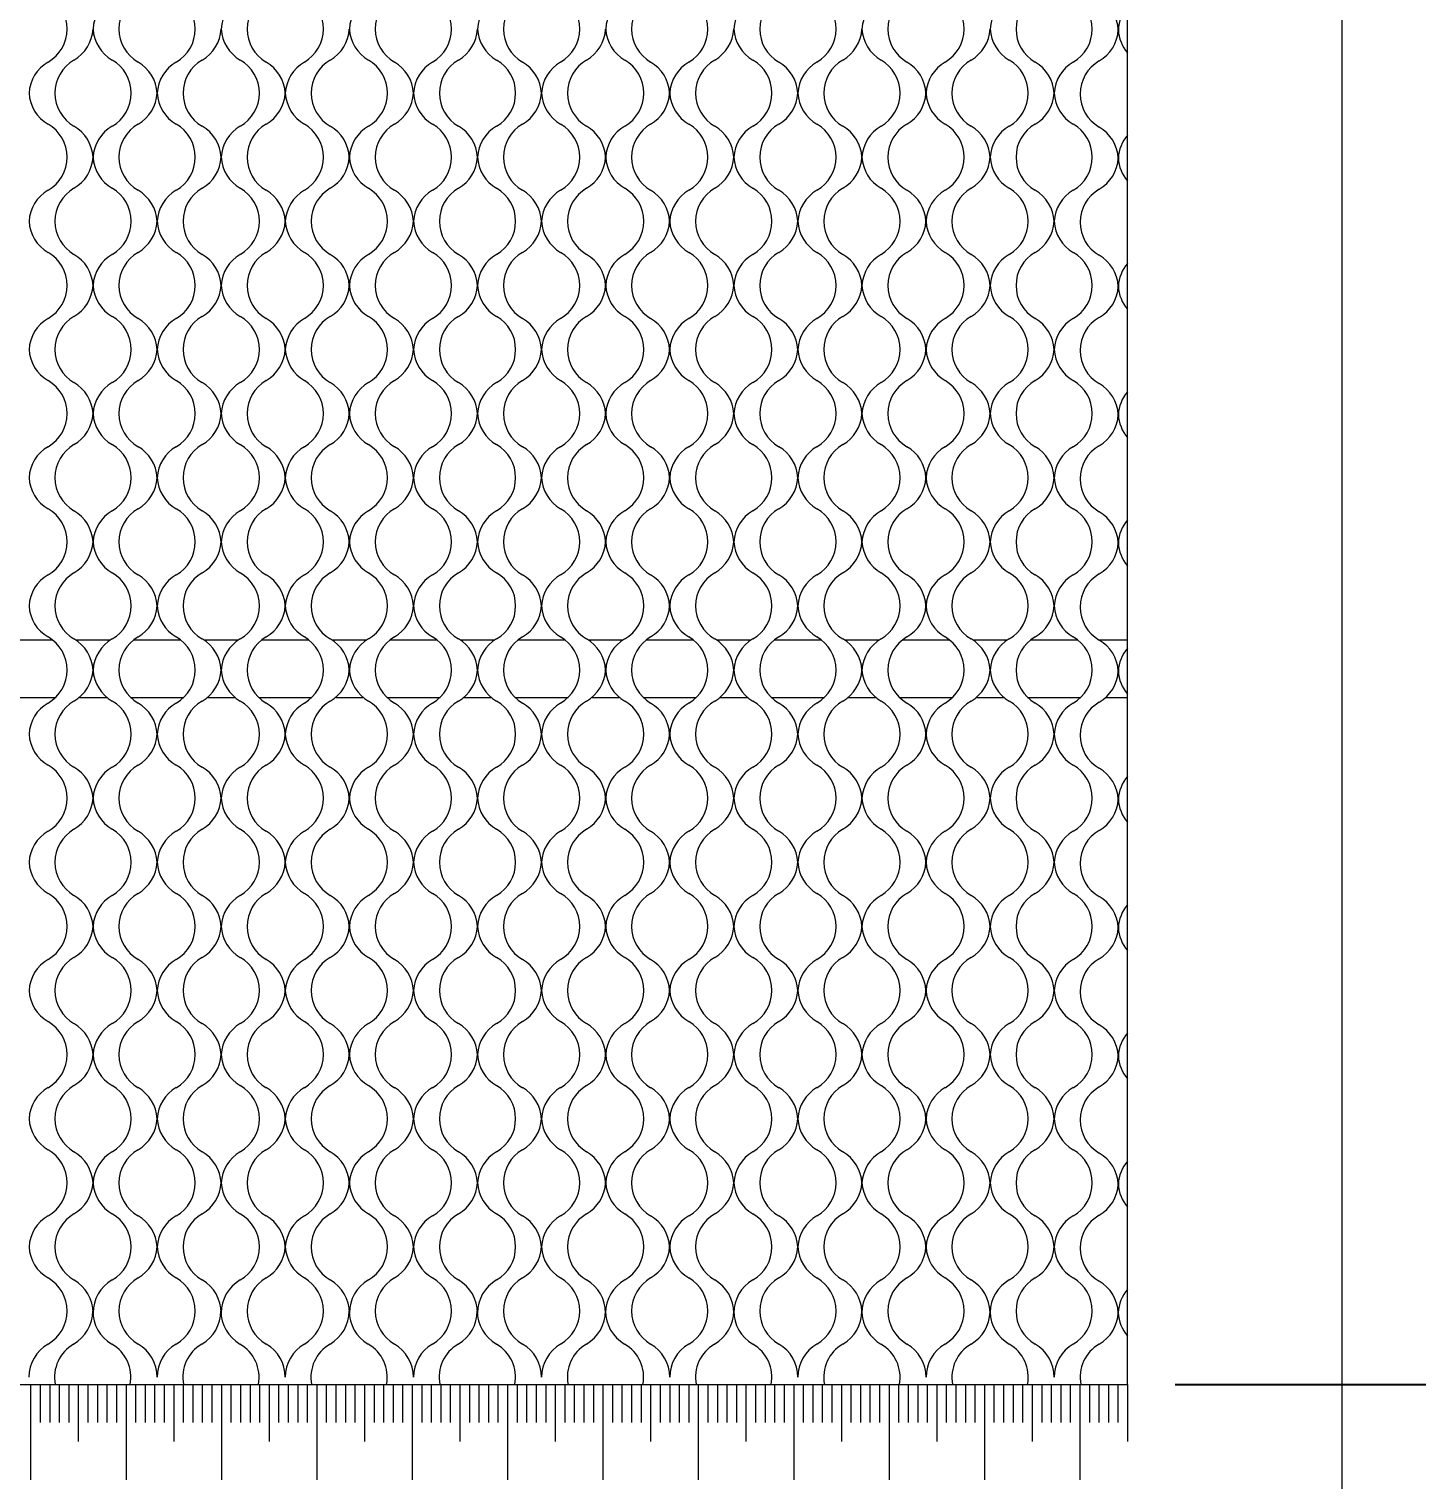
# Model space of a CAD drawing. Header units: millimetres. Extents: x 8 to 1476, y 6 to 1043.
# Drawn here: x 623.3 to 768.8, y 358.8 to 510.8 of the extents above; entities that cross this region are included whole.
import ezdxf

# ---------------------------------------------------------------- set-up
doc = ezdxf.new("R2010")
doc.units = ezdxf.units.MM
doc.header["$LTSCALE"] = 5
doc.layers.add('SLD-0', color=179, linetype='Continuous')
doc.styles.add('SLDTEXTSTYLE0', font='', dxfattribs={"width": 0.67})
doc.styles.add('SLDTEXTSTYLE15', font='')
doc.styles.get('SLDTEXTSTYLE0').set_extended_font_data('宋体')
doc.styles.get('SLDTEXTSTYLE15').set_extended_font_data('宋体')
doc.dimstyles.new('SLDDIMSTYLE0', dxfattribs={"dimtxt": 17.5, "dimasz": 17.5, "dimexe": 0, "dimexo": 0.0625, "dimgap": 4.375, "dimtad": 2, "dimrnd": 1e-09, "dimzin": 12, "dimdsep": 46, "dimtxsty": 'SLDTEXTSTYLE0', "dimsah": 1, "dimcen": 0.09, "dimadec": 0, "dimazin": 3, "dimtfac": 1, "dimtofl": 0, "dimtmove": 0, "dimatfit": 3, "dimfxl": 1, "dimfrac": 2, "dimtolj": 1, "dimtzin": 12, "dimarcsym": 0})

# ---------------------------------------------------------------- blocks, each defined once
blk = doc.blocks.new('_D_1')
at = {"layer": 'SLD-0', "color": 5}
for p, q in [((765.96, 796.27), (845.96, 796.27)), ((840.96, 796.27), (840.96, 346.27)), ((765.96, 346.27), (845.96, 346.27))]:
    blk.add_line(p, q, dxfattribs=at)
for points in [[(840.96, 796.27), (838.26, 778.77), (843.65, 778.77)], [(840.96, 346.27), (843.65, 363.77), (838.26, 363.77)]]:
    blk.add_solid(points, dxfattribs=at)
at = {"layer": 'SLD-0', "color": 5, "insert": (820.59, 557.91), "char_height": 17.5, "attachment_point": 1, "rotation": 90, "style": 'SLDTEXTSTYLE15'}
blk.add_mtext('450', dxfattribs=at)
blk = doc.blocks.new('_D_2')
at = {"layer": 'SLD-0', "color": 5}
for p, q in [((743.46, 773.77), (815.96, 773.77)), ((810.96, 368.77), (810.96, 773.77)), ((743.46, 368.77), (815.96, 368.77))]:
    blk.add_line(p, q, dxfattribs=at)
for points in [[(810.96, 773.77), (808.26, 756.27), (813.65, 756.27)], [(810.96, 368.77), (813.65, 386.27), (808.26, 386.27)]]:
    blk.add_solid(points, dxfattribs=at)
at = {"layer": 'SLD-0', "color": 5, "insert": (790.59, 557.91), "char_height": 17.5, "attachment_point": 1, "rotation": 90, "style": 'SLDTEXTSTYLE15'}
blk.add_mtext('405', dxfattribs=at)

msp = doc.modelspace()

# ---------------------------------------------------------------- linework, layer by layer
at = {"color": 7, "linetype": 'Continuous', "lineweight": 15}
for p, q in [((760.956, 346.269), (760.956, 796.269)), ((738.456, 368.769), (738.456, 773.769)), ((625.771, 446.769), (620.797, 446.769)), ((631.78, 446.769), (628.224, 446.769)), ((639.206, 446.769), (634.232, 446.769)), ((645.215, 446.769), (641.659, 446.769)), ((652.641, 446.769), (647.667, 446.769)), ((658.65, 446.769), (655.094, 446.769)), ((666.076, 446.769), (661.102, 446.769)), ((672.085, 446.769), (668.529, 446.769)), ((679.511, 446.769), (674.537, 446.769)), ((685.52, 446.769), (681.964, 446.769)), ((692.946, 446.769), (687.972, 446.769)), ((698.955, 446.769), (695.399, 446.769)), ((706.381, 446.769), (701.407, 446.769)), ((712.39, 446.769), (708.834, 446.769)), ((719.816, 446.769), (714.842, 446.769)), ((725.825, 446.769), (722.269, 446.769)), ((733.252, 446.769), (728.277, 446.769)), ((738.456, 446.769), (735.501, 446.769)), ((620.495, 440.769), (626.073, 440.769)), ((628.571, 440.769), (631.432, 440.769)), ((633.93, 440.769), (639.508, 440.769)), ((642.006, 440.769), (644.867, 440.769)), ((647.365, 440.769), (652.943, 440.769)), ((655.441, 440.769), (658.302, 440.769)), ((660.8, 440.769), (666.378, 440.769)), ((668.876, 440.769), (671.737, 440.769)), ((674.235, 440.769), (679.813, 440.769)), ((682.311, 440.769), (685.172, 440.769)), ((687.67, 440.769), (693.248, 440.769)), ((695.746, 440.769), (698.607, 440.769)), ((701.105, 440.769), (706.683, 440.769)), ((709.181, 440.769), (712.043, 440.769)), ((714.54, 440.769), (720.118, 440.769)), ((722.616, 440.769), (725.478, 440.769)), ((727.975, 440.769), (733.553, 440.769)), ((736.192, 440.769), (738.456, 440.769)), ((333.456, 368.769), (738.456, 368.769))]:
    msp.add_line(p, q, dxfattribs=at)
for centre, start, end in [((623.284, 510.811), 300, 60), ((634.002, 510.6), 120, 176.98071), ((636.719, 510.811), 120, 240), ((636.719, 510.811), 300, 60), ((647.437, 510.6), 120, 176.98071), ((650.154, 510.811), 120, 240), ((650.154, 510.811), 300, 60), ((660.872, 510.6), 120, 176.98071), ((663.589, 510.811), 120, 240), ((663.589, 510.811), 300, 60), ((674.307, 510.6), 120, 176.98071), ((677.024, 510.811), 120, 240), ((677.024, 510.811), 300, 60), ((687.742, 510.6), 120, 176.98071), ((690.459, 510.811), 120, 240), ((690.459, 510.811), 300, 60), ((701.177, 510.6), 120, 176.98071), ((703.894, 510.811), 120, 240), ((703.894, 510.811), 300, 60), ((714.612, 510.6), 120, 176.98071), ((717.329, 510.811), 120, 240), ((717.329, 510.811), 300, 60), ((728.047, 510.6), 120, 176.98071), ((730.764, 510.811), 120, 240), ((730.764, 510.811), 300, 60), ((733.487, 510.511), 2.98364, 60), ((741.487, 510.511), 139.25316, 177.01636), ((626.002, 511.022), 300, 356.98071), ((634.002, 511.022), 183.01929, 240), ((639.437, 511.022), 300, 356.98071), ((647.437, 511.022), 183.01929, 240), ((652.872, 511.022), 300, 356.98071), ((660.872, 511.022), 183.01929, 240), ((666.307, 511.022), 300, 356.98071), ((674.307, 511.022), 183.01929, 240), ((679.742, 511.022), 300, 356.98071), ((687.742, 511.022), 183.01929, 240), ((693.177, 511.022), 300, 356.98071), ((701.177, 511.022), 183.01929, 240), ((706.612, 511.022), 300, 356.98071), ((714.612, 511.022), 183.01929, 240), ((720.047, 511.022), 300, 356.98071), ((728.047, 511.022), 183.01929, 240), ((733.487, 510.927), 300, 357.01636), ((741.487, 510.927), 182.98364, 220.74684), ((627.284, 503.883), 120, 176.98071), ((630.002, 504.094), 120, 240), ((630.002, 504.094), 300, 60), ((632.719, 503.883), 3.01929, 60), ((640.719, 503.883), 120, 176.98071), ((643.437, 504.094), 120, 240), ((643.437, 504.094), 300, 60), ((646.154, 503.883), 3.01929, 60), ((654.154, 503.883), 120, 176.98071), ((656.872, 504.094), 120, 240), ((656.872, 504.094), 300, 60), ((659.589, 503.883), 3.01929, 60), ((667.589, 503.883), 120, 176.98071), ((670.307, 504.094), 120, 240), ((670.307, 504.094), 300, 60), ((673.024, 503.883), 3.01929, 60), ((681.024, 503.883), 120, 176.98071), ((683.742, 504.094), 120, 240), ((683.742, 504.094), 300, 60), ((686.459, 503.883), 3.01929, 60), ((694.459, 503.883), 120, 176.98071), ((697.177, 504.094), 120, 240), ((697.177, 504.094), 300, 60), ((699.894, 503.883), 3.01929, 60), ((707.894, 503.883), 120, 176.98071), ((710.612, 504.094), 120, 240), ((710.612, 504.094), 300, 60), ((713.329, 503.883), 3.01929, 60), ((721.329, 503.883), 120, 176.98071), ((724.047, 504.094), 120, 240), ((724.047, 504.094), 300, 60), ((726.764, 503.883), 3.01929, 60), ((734.764, 503.883), 120, 176.98071), ((737.487, 503.999), 120, 240), ((627.284, 504.304), 183.01929, 240), ((632.719, 504.304), 300, 356.98071), ((640.719, 504.304), 183.01929, 240), ((646.154, 504.304), 300, 356.98071), ((654.154, 504.304), 183.01929, 240), ((659.589, 504.304), 300, 356.98071), ((667.589, 504.304), 183.01929, 240), ((673.024, 504.304), 300, 356.98071), ((681.024, 504.304), 183.01929, 240), ((686.459, 504.304), 300, 356.98071), ((694.459, 504.304), 183.01929, 240), ((699.894, 504.304), 300, 356.98071), ((707.894, 504.304), 183.01929, 240), ((713.329, 504.304), 300, 356.98071), ((721.329, 504.304), 183.01929, 240), ((726.764, 504.304), 300, 356.98071), ((734.764, 504.304), 183.01929, 240), ((623.284, 497.376), 300, 60), ((626.002, 497.165), 3.01929, 60), ((634.002, 497.165), 120, 176.98071), ((636.719, 497.376), 120, 240), ((636.719, 497.376), 300, 60), ((639.437, 497.165), 3.01929, 60), ((647.437, 497.165), 120, 176.98071), ((650.154, 497.376), 120, 240), ((650.154, 497.376), 300, 60), ((652.872, 497.165), 3.01929, 60), ((660.872, 497.165), 120, 176.98071), ((663.589, 497.376), 120, 240), ((663.589, 497.376), 300, 60), ((666.307, 497.165), 3.01929, 60), ((674.307, 497.165), 120, 176.98071), ((677.024, 497.376), 120, 240), ((677.024, 497.376), 300, 60), ((679.742, 497.165), 3.01929, 60), ((687.742, 497.165), 120, 176.98071), ((690.459, 497.376), 120, 240), ((690.459, 497.376), 300, 60), ((693.177, 497.165), 3.01929, 60), ((701.177, 497.165), 120, 176.98071), ((703.894, 497.376), 120, 240), ((703.894, 497.376), 300, 60), ((706.612, 497.165), 3.01929, 60), ((714.612, 497.165), 120, 176.98071), ((717.329, 497.376), 120, 240), ((717.329, 497.376), 300, 60), ((720.047, 497.165), 3.01929, 60), ((728.047, 497.165), 120, 176.98071), ((730.764, 497.376), 120, 240), ((730.764, 497.376), 300, 60), ((733.487, 497.071), 2.98364, 60), ((741.487, 497.071), 139.25316, 177.01636), ((626.002, 497.587), 300, 356.98071), ((634.002, 497.587), 183.01929, 240), ((639.437, 497.587), 300, 356.98071), ((647.437, 497.587), 183.01929, 240), ((652.872, 497.587), 300, 356.98071), ((660.872, 497.587), 183.01929, 240), ((666.307, 497.587), 300, 356.98071), ((674.307, 497.587), 183.01929, 240), ((679.742, 497.587), 300, 356.98071), ((687.742, 497.587), 183.01929, 240), ((693.177, 497.587), 300, 356.98071), ((701.177, 497.587), 183.01929, 240), ((706.612, 497.587), 300, 356.98071), ((714.612, 497.587), 183.01929, 240), ((720.047, 497.587), 300, 356.98071), ((728.047, 497.587), 183.01929, 240), ((733.487, 497.487), 300, 357.01636), ((741.487, 497.487), 182.98364, 220.74684), ((627.284, 490.448), 120, 176.98071), ((630.002, 490.659), 120, 240), ((630.002, 490.659), 300, 60), ((632.719, 490.448), 3.01929, 60), ((640.719, 490.448), 120, 176.98071), ((643.437, 490.659), 120, 240), ((643.437, 490.659), 300, 60), ((646.154, 490.448), 3.01929, 60), ((654.154, 490.448), 120, 176.98071), ((656.872, 490.659), 120, 240), ((656.872, 490.659), 300, 60), ((659.589, 490.448), 3.01929, 60), ((667.589, 490.448), 120, 176.98071), ((670.307, 490.659), 120, 240), ((670.307, 490.659), 300, 60), ((673.024, 490.448), 3.01929, 60), ((681.024, 490.448), 120, 176.98071), ((683.742, 490.659), 120, 240), ((683.742, 490.659), 300, 60), ((686.459, 490.448), 3.01929, 60), ((694.459, 490.448), 120, 176.98071), ((697.177, 490.659), 120, 240), ((697.177, 490.659), 300, 60), ((699.894, 490.448), 3.01929, 60), ((707.894, 490.448), 120, 176.98071), ((710.612, 490.659), 120, 240), ((710.612, 490.659), 300, 60), ((713.329, 490.448), 3.01929, 60), ((721.329, 490.448), 120, 176.98071), ((724.047, 490.659), 120, 240), ((724.047, 490.659), 300, 60), ((726.764, 490.448), 3.01929, 60), ((734.764, 490.448), 120, 176.98071), ((737.487, 490.559), 120, 240), ((627.284, 490.869), 183.01929, 240), ((632.719, 490.869), 300, 356.98071), ((640.719, 490.869), 183.01929, 240), ((646.154, 490.869), 300, 356.98071), ((654.154, 490.869), 183.01929, 240), ((659.589, 490.869), 300, 356.98071), ((667.589, 490.869), 183.01929, 240), ((673.024, 490.869), 300, 356.98071), ((681.024, 490.869), 183.01929, 240), ((686.459, 490.869), 300, 356.98071), ((694.459, 490.869), 183.01929, 240), ((699.894, 490.869), 300, 356.98071), ((707.894, 490.869), 183.01929, 240), ((713.329, 490.869), 300, 356.98071), ((721.329, 490.869), 183.01929, 240), ((726.764, 490.869), 300, 356.98071), ((734.764, 490.869), 183.01929, 240), ((623.284, 483.941), 300, 60), ((626.002, 483.73), 3.01929, 60), ((634.002, 483.73), 120, 176.98071), ((636.719, 483.941), 120, 240), ((636.719, 483.941), 300, 60), ((639.437, 483.73), 3.01929, 60), ((647.437, 483.73), 120, 176.98071), ((650.154, 483.941), 120, 240), ((650.154, 483.941), 300, 60), ((652.872, 483.73), 3.01929, 60), ((660.872, 483.73), 120, 176.98071), ((663.589, 483.941), 120, 240), ((663.589, 483.941), 300, 60), ((666.307, 483.73), 3.01929, 60), ((674.307, 483.73), 120, 176.98071), ((677.024, 483.941), 120, 240), ((677.024, 483.941), 300, 60), ((679.742, 483.73), 3.01929, 60), ((687.742, 483.73), 120, 176.98071), ((690.459, 483.941), 120, 240), ((690.459, 483.941), 300, 60), ((693.177, 483.73), 3.01929, 60), ((701.177, 483.73), 120, 176.98071), ((703.894, 483.941), 120, 240), ((703.894, 483.941), 300, 60), ((706.612, 483.73), 3.01929, 60), ((714.612, 483.73), 120, 176.98071), ((717.329, 483.941), 120, 240), ((717.329, 483.941), 300, 60), ((720.047, 483.73), 3.01929, 60), ((728.047, 483.73), 120, 176.98071), ((730.764, 483.941), 120, 240), ((730.764, 483.941), 300, 60), ((733.487, 483.631), 2.98364, 60), ((741.487, 483.631), 139.25316, 177.01636), ((626.002, 484.152), 300, 356.98071), ((634.002, 484.152), 183.01929, 240), ((639.437, 484.152), 300, 356.98071), ((647.437, 484.152), 183.01929, 240), ((652.872, 484.152), 300, 356.98071), ((660.872, 484.152), 183.01929, 240), ((666.307, 484.152), 300, 356.98071), ((674.307, 484.152), 183.01929, 240), ((679.742, 484.152), 300, 356.98071), ((687.742, 484.152), 183.01929, 240), ((693.177, 484.152), 300, 356.98071), ((701.177, 484.152), 183.01929, 240), ((706.612, 484.152), 300, 356.98071), ((714.612, 484.152), 183.01929, 240), ((720.047, 484.152), 300, 356.98071), ((728.047, 484.152), 183.01929, 240), ((733.487, 484.047), 300, 357.01636), ((741.487, 484.047), 182.98364, 220.74684), ((630.002, 477.224), 120, 240), ((630.002, 477.224), 300, 60), ((643.437, 477.224), 120, 240), ((643.437, 477.224), 300, 60), ((656.872, 477.224), 120, 240), ((656.872, 477.224), 300, 60), ((670.307, 477.224), 120, 240), ((670.307, 477.224), 300, 60), ((683.742, 477.224), 120, 240), ((683.742, 477.224), 300, 60), ((697.177, 477.224), 120, 240), ((697.177, 477.224), 300, 60), ((710.612, 477.224), 120, 240), ((710.612, 477.224), 300, 60), ((724.047, 477.224), 120, 240), ((724.047, 477.224), 300, 60), ((737.487, 477.119), 120, 240), ((627.284, 477.013), 120, 176.98071), ((632.719, 477.013), 3.01929, 60), ((640.719, 477.013), 120, 176.98071), ((646.154, 477.013), 3.01929, 60), ((654.154, 477.013), 120, 176.98071), ((659.589, 477.013), 3.01929, 60), ((667.589, 477.013), 120, 176.98071), ((673.024, 477.013), 3.01929, 60), ((681.024, 477.013), 120, 176.98071), ((686.459, 477.013), 3.01929, 60), ((694.459, 477.013), 120, 176.98071), ((699.894, 477.013), 3.01929, 60), ((707.894, 477.013), 120, 176.98071), ((713.329, 477.013), 3.01929, 60), ((721.329, 477.013), 120, 176.98071), ((726.764, 477.013), 3.01929, 60), ((734.764, 477.013), 120, 176.98071), ((627.284, 477.434), 183.01929, 240), ((632.719, 477.434), 300, 356.98071), ((640.719, 477.434), 183.01929, 240), ((646.154, 477.434), 300, 356.98071), ((654.154, 477.434), 183.01929, 240), ((659.589, 477.434), 300, 356.98071), ((667.589, 477.434), 183.01929, 240), ((673.024, 477.434), 300, 356.98071), ((681.024, 477.434), 183.01929, 240), ((686.459, 477.434), 300, 356.98071), ((694.459, 477.434), 183.01929, 240), ((699.894, 477.434), 300, 356.98071), ((707.894, 477.434), 183.01929, 240), ((713.329, 477.434), 300, 356.98071), ((721.329, 477.434), 183.01929, 240), ((726.764, 477.434), 300, 356.98071), ((734.764, 477.434), 183.01929, 240), ((623.284, 470.506), 300, 60), ((626.002, 470.295), 3.01929, 60), ((634.002, 470.295), 120, 176.98071), ((636.719, 470.506), 120, 240), ((636.719, 470.506), 300, 60), ((639.437, 470.295), 3.01929, 60), ((647.437, 470.295), 120, 176.98071), ((650.154, 470.506), 120, 240), ((650.154, 470.506), 300, 60), ((652.872, 470.295), 3.01929, 60), ((660.872, 470.295), 120, 176.98071), ((663.589, 470.506), 120, 240), ((663.589, 470.506), 300, 60), ((666.307, 470.295), 3.01929, 60), ((674.307, 470.295), 120, 176.98071), ((677.024, 470.506), 120, 240), ((677.024, 470.506), 300, 60), ((679.742, 470.295), 3.01929, 60), ((687.742, 470.295), 120, 176.98071), ((690.459, 470.506), 120, 240), ((690.459, 470.506), 300, 60), ((693.177, 470.295), 3.01929, 60), ((701.177, 470.295), 120, 176.98071), ((703.894, 470.506), 120, 240), ((703.894, 470.506), 300, 60), ((706.612, 470.295), 3.01929, 60), ((714.612, 470.295), 120, 176.98071), ((717.329, 470.506), 120, 240), ((717.329, 470.506), 300, 60), ((720.047, 470.295), 3.01929, 60), ((728.047, 470.295), 120, 176.98071), ((730.764, 470.506), 120, 240), ((730.764, 470.506), 300, 60), ((733.487, 470.191), 2.98364, 60), ((741.487, 470.191), 139.25316, 177.01636), ((626.002, 470.717), 300, 356.98071), ((634.002, 470.717), 183.01929, 240), ((639.437, 470.717), 300, 356.98071), ((647.437, 470.717), 183.01929, 240), ((652.872, 470.717), 300, 356.98071), ((660.872, 470.717), 183.01929, 240), ((666.307, 470.717), 300, 356.98071), ((674.307, 470.717), 183.01929, 240), ((679.742, 470.717), 300, 356.98071), ((687.742, 470.717), 183.01929, 240), ((693.177, 470.717), 300, 356.98071), ((701.177, 470.717), 183.01929, 240), ((706.612, 470.717), 300, 356.98071), ((714.612, 470.717), 183.01929, 240), ((720.047, 470.717), 300, 356.98071), ((728.047, 470.717), 183.01929, 240), ((733.487, 470.607), 300, 357.01636), ((741.487, 470.607), 182.98364, 220.74684), ((627.284, 463.578), 120, 176.98071), ((630.002, 463.789), 120, 240), ((630.002, 463.789), 300, 60), ((632.719, 463.578), 3.01929, 60), ((640.719, 463.578), 120, 176.98071), ((643.437, 463.789), 120, 240), ((643.437, 463.789), 300, 60), ((646.154, 463.578), 3.01929, 60), ((654.154, 463.578), 120, 176.98071), ((656.872, 463.789), 120, 240), ((656.872, 463.789), 300, 60), ((659.589, 463.578), 3.01929, 60), ((667.589, 463.578), 120, 176.98071), ((670.307, 463.789), 120, 240), ((670.307, 463.789), 300, 60), ((673.024, 463.578), 3.01929, 60), ((681.024, 463.578), 120, 176.98071), ((683.742, 463.789), 120, 240), ((683.742, 463.789), 300, 60), ((686.459, 463.578), 3.01929, 60), ((694.459, 463.578), 120, 176.98071), ((697.177, 463.789), 120, 240), ((697.177, 463.789), 300, 60), ((699.894, 463.578), 3.01929, 60), ((707.894, 463.578), 120, 176.98071), ((710.612, 463.789), 120, 240), ((710.612, 463.789), 300, 60), ((713.329, 463.578), 3.01929, 60), ((721.329, 463.578), 120, 176.98071), ((724.047, 463.789), 120, 240), ((724.047, 463.789), 300, 60), ((726.764, 463.578), 3.01929, 60), ((734.764, 463.578), 120, 176.98071), ((737.487, 463.679), 120, 240), ((627.284, 463.999), 183.01929, 240), ((632.719, 463.999), 300, 356.98071), ((640.719, 463.999), 183.01929, 240), ((646.154, 463.999), 300, 356.98071), ((654.154, 463.999), 183.01929, 240), ((659.589, 463.999), 300, 356.98071), ((667.589, 463.999), 183.01929, 240), ((673.024, 463.999), 300, 356.98071), ((681.024, 463.999), 183.01929, 240), ((686.459, 463.999), 300, 356.98071), ((694.459, 463.999), 183.01929, 240), ((699.894, 463.999), 300, 356.98071), ((707.894, 463.999), 183.01929, 240), ((713.329, 463.999), 300, 356.98071), ((721.329, 463.999), 183.01929, 240), ((726.764, 463.999), 300, 356.98071), ((734.764, 463.999), 183.01929, 240), ((623.284, 457.071), 300, 60), ((626.002, 456.86), 3.01929, 60), ((634.002, 456.86), 120, 176.98071), ((636.719, 457.071), 120, 240), ((636.719, 457.071), 300, 60), ((639.437, 456.86), 3.01929, 60), ((647.437, 456.86), 120, 176.98071), ((650.154, 457.071), 120, 240), ((650.154, 457.071), 300, 60), ((652.872, 456.86), 3.01929, 60), ((660.872, 456.86), 120, 176.98071), ((663.589, 457.071), 120, 240), ((663.589, 457.071), 300, 60), ((666.307, 456.86), 3.01929, 60), ((674.307, 456.86), 120, 176.98071), ((677.024, 457.071), 120, 240), ((677.024, 457.071), 300, 60), ((679.742, 456.86), 3.01929, 60), ((687.742, 456.86), 120, 176.98071), ((690.459, 457.071), 120, 240), ((690.459, 457.071), 300, 60), ((693.177, 456.86), 3.01929, 60), ((701.177, 456.86), 120, 176.98071), ((703.894, 457.071), 120, 240), ((703.894, 457.071), 300, 60), ((706.612, 456.86), 3.01929, 60), ((714.612, 456.86), 120, 176.98071), ((717.329, 457.071), 120, 240), ((717.329, 457.071), 300, 60), ((720.047, 456.86), 3.01929, 60), ((728.047, 456.86), 120, 176.98071), ((730.764, 457.071), 120, 240), ((730.764, 457.071), 300, 60), ((733.487, 456.751), 2.98364, 60), ((741.487, 456.751), 139.25316, 177.01636), ((626.002, 457.282), 300, 356.98071), ((634.002, 457.282), 183.01929, 240), ((639.437, 457.282), 300, 356.98071), ((647.437, 457.282), 183.01929, 240), ((652.872, 457.282), 300, 356.98071), ((660.872, 457.282), 183.01929, 240), ((666.307, 457.282), 300, 356.98071), ((674.307, 457.282), 183.01929, 240), ((679.742, 457.282), 300, 356.98071), ((687.742, 457.282), 183.01929, 240), ((693.177, 457.282), 300, 356.98071), ((701.177, 457.282), 183.01929, 240), ((706.612, 457.282), 300, 356.98071), ((714.612, 457.282), 183.01929, 240), ((720.047, 457.282), 300, 356.98071), ((728.047, 457.282), 183.01929, 240), ((733.487, 457.167), 300, 357.01636), ((741.487, 457.167), 182.98364, 220.74684), ((627.284, 450.143), 120, 176.98071), ((630.002, 450.354), 120, 240), ((630.002, 450.354), 300, 60), ((632.719, 450.143), 3.01929, 60), ((640.719, 450.143), 120, 176.98071), ((643.437, 450.354), 120, 240), ((643.437, 450.354), 300, 60), ((646.154, 450.143), 3.01929, 60), ((654.154, 450.143), 120, 176.98071), ((656.872, 450.354), 120, 240), ((656.872, 450.354), 300, 60), ((659.589, 450.143), 3.01929, 60), ((667.589, 450.143), 120, 176.98071), ((670.307, 450.354), 120, 240), ((670.307, 450.354), 300, 60), ((673.024, 450.143), 3.01929, 60), ((681.024, 450.143), 120, 176.98071), ((683.742, 450.354), 120, 240), ((683.742, 450.354), 300, 60), ((686.459, 450.143), 3.01929, 60), ((694.459, 450.143), 120, 176.98071), ((697.177, 450.354), 120, 240), ((697.177, 450.354), 300, 60), ((699.894, 450.143), 3.01929, 60), ((707.894, 450.143), 120, 176.98071), ((710.612, 450.354), 120, 240), ((710.612, 450.354), 300, 60), ((713.329, 450.143), 3.01929, 60), ((721.329, 450.143), 120, 176.98071), ((724.047, 450.354), 120, 240), ((724.047, 450.354), 300, 60), ((726.764, 450.143), 3.01929, 60), ((734.764, 450.143), 120, 176.98071), ((737.487, 450.239), 120, 240), ((627.284, 450.564), 183.01929, 240), ((632.719, 450.564), 300, 356.98071), ((640.719, 450.564), 183.01929, 240), ((646.154, 450.564), 300, 356.98071), ((654.154, 450.564), 183.01929, 240), ((659.589, 450.564), 300, 356.98071), ((667.589, 450.564), 183.01929, 240), ((673.024, 450.564), 300, 356.98071), ((681.024, 450.564), 183.01929, 240), ((686.459, 450.564), 300, 356.98071), ((694.459, 450.564), 183.01929, 240), ((699.894, 450.564), 300, 356.98071), ((707.894, 450.564), 183.01929, 240), ((713.329, 450.564), 300, 356.98071), ((721.329, 450.564), 183.01929, 240), ((726.764, 450.564), 300, 356.98071), ((734.764, 450.564), 183.01929, 240), ((623.284, 443.636), 300, 60), ((636.719, 443.636), 120, 240), ((636.719, 443.636), 300, 60), ((650.154, 443.636), 120, 240), ((650.154, 443.636), 300, 60), ((663.589, 443.636), 120, 240), ((663.589, 443.636), 300, 60), ((677.024, 443.636), 120, 240), ((677.024, 443.636), 300, 60), ((690.459, 443.636), 120, 240), ((690.459, 443.636), 300, 60), ((703.894, 443.636), 120, 240), ((703.894, 443.636), 300, 60), ((717.329, 443.636), 120, 240), ((717.329, 443.636), 300, 60), ((730.764, 443.636), 120, 240), ((730.764, 443.636), 300, 60), ((626.002, 443.425), 3.01929, 60), ((634.002, 443.425), 120, 176.98071), ((639.437, 443.425), 3.01929, 60), ((647.437, 443.425), 120, 176.98071), ((652.872, 443.425), 3.01929, 60), ((660.872, 443.425), 120, 176.98071), ((666.307, 443.425), 3.01929, 60), ((674.307, 443.425), 120, 176.98071), ((679.742, 443.425), 3.01929, 60), ((687.742, 443.425), 120, 176.98071), ((693.177, 443.425), 3.01929, 60), ((701.177, 443.425), 120, 176.98071), ((706.612, 443.425), 3.01929, 60), ((714.612, 443.425), 120, 176.98071), ((720.047, 443.425), 3.01929, 60), ((728.047, 443.425), 120, 176.98071), ((733.487, 443.311), 2.98364, 60), ((741.487, 443.311), 139.25316, 177.01636), ((626.002, 443.847), 300, 356.98071), ((634.002, 443.847), 183.01929, 240), ((639.437, 443.847), 300, 356.98071), ((647.437, 443.847), 183.01929, 240), ((652.872, 443.847), 300, 356.98071), ((660.872, 443.847), 183.01929, 240), ((666.307, 443.847), 300, 356.98071), ((674.307, 443.847), 183.01929, 240), ((679.742, 443.847), 300, 356.98071), ((687.742, 443.847), 183.01929, 240), ((693.177, 443.847), 300, 356.98071), ((701.177, 443.847), 183.01929, 240), ((706.612, 443.847), 300, 356.98071), ((714.612, 443.847), 183.01929, 240), ((720.047, 443.847), 300, 356.98071), ((728.047, 443.847), 183.01929, 240), ((733.487, 443.727), 300, 357.01636), ((741.487, 443.727), 182.98364, 220.74684), ((627.284, 436.708), 120, 176.98071), ((630.002, 436.918), 120, 240), ((630.002, 436.918), 300, 60), ((632.719, 436.708), 3.01929, 60), ((640.719, 436.708), 120, 176.98071), ((643.437, 436.918), 120, 240), ((643.437, 436.918), 300, 60), ((646.154, 436.708), 3.01929, 60), ((654.154, 436.708), 120, 176.98071), ((656.872, 436.918), 120, 240), ((656.872, 436.918), 300, 60), ((659.589, 436.708), 3.01929, 60), ((667.589, 436.708), 120, 176.98071), ((670.307, 436.918), 120, 240), ((670.307, 436.918), 300, 60), ((673.024, 436.708), 3.01929, 60), ((681.024, 436.708), 120, 176.98071), ((683.742, 436.918), 120, 240), ((683.742, 436.918), 300, 60), ((686.459, 436.708), 3.01929, 60), ((694.459, 436.708), 120, 176.98071), ((697.177, 436.918), 120, 240), ((697.177, 436.918), 300, 60), ((699.894, 436.708), 3.01929, 60), ((707.894, 436.708), 120, 176.98071), ((710.612, 436.918), 120, 240), ((710.612, 436.918), 300, 60), ((713.329, 436.708), 3.01929, 60), ((721.329, 436.708), 120, 176.98071), ((724.047, 436.918), 120, 240), ((724.047, 436.918), 300, 60), ((726.764, 436.708), 3.01929, 60), ((734.764, 436.708), 120, 176.98071), ((737.487, 436.799), 120, 240), ((627.284, 437.129), 183.01929, 240), ((632.719, 437.129), 300, 356.98071), ((640.719, 437.129), 183.01929, 240), ((646.154, 437.129), 300, 356.98071), ((654.154, 437.129), 183.01929, 240), ((659.589, 437.129), 300, 356.98071), ((667.589, 437.129), 183.01929, 240), ((673.024, 437.129), 300, 356.98071), ((681.024, 437.129), 183.01929, 240), ((686.459, 437.129), 300, 356.98071), ((694.459, 437.129), 183.01929, 240), ((699.894, 437.129), 300, 356.98071), ((707.894, 437.129), 183.01929, 240), ((713.329, 437.129), 300, 356.98071), ((721.329, 437.129), 183.01929, 240), ((726.764, 437.129), 300, 356.98071), ((734.764, 437.129), 183.01929, 240), ((623.284, 430.201), 300, 60), ((626.002, 429.99), 3.01929, 60), ((634.002, 429.99), 120, 176.98071), ((636.719, 430.201), 120, 240), ((636.719, 430.201), 300, 60), ((639.437, 429.99), 3.01929, 60), ((647.437, 429.99), 120, 176.98071), ((650.154, 430.201), 120, 240), ((650.154, 430.201), 300, 60), ((652.872, 429.99), 3.01929, 60), ((660.872, 429.99), 120, 176.98071), ((663.589, 430.201), 120, 240), ((663.589, 430.201), 300, 60), ((666.307, 429.99), 3.01929, 60), ((674.307, 429.99), 120, 176.98071), ((677.024, 430.201), 120, 240), ((677.024, 430.201), 300, 60), ((679.742, 429.99), 3.01929, 60), ((687.742, 429.99), 120, 176.98071), ((690.459, 430.201), 120, 240), ((690.459, 430.201), 300, 60), ((693.177, 429.99), 3.01929, 60), ((701.177, 429.99), 120, 176.98071), ((703.894, 430.201), 120, 240), ((703.894, 430.201), 300, 60), ((706.612, 429.99), 3.01929, 60), ((714.612, 429.99), 120, 176.98071), ((717.329, 430.201), 120, 240), ((717.329, 430.201), 300, 60), ((720.047, 429.99), 3.01929, 60), ((728.047, 429.99), 120, 176.98071), ((730.764, 430.201), 120, 240), ((730.764, 430.201), 300, 60), ((733.487, 429.871), 2.98364, 60), ((741.487, 429.871), 139.25316, 177.01636), ((626.002, 430.412), 300, 356.98071), ((634.002, 430.412), 183.01929, 240), ((639.437, 430.412), 300, 356.98071), ((647.437, 430.412), 183.01929, 240), ((652.872, 430.412), 300, 356.98071), ((660.872, 430.412), 183.01929, 240), ((666.307, 430.412), 300, 356.98071), ((674.307, 430.412), 183.01929, 240), ((679.742, 430.412), 300, 356.98071), ((687.742, 430.412), 183.01929, 240), ((693.177, 430.412), 300, 356.98071), ((701.177, 430.412), 183.01929, 240), ((706.612, 430.412), 300, 356.98071), ((714.612, 430.412), 183.01929, 240), ((720.047, 430.412), 300, 356.98071), ((728.047, 430.412), 183.01929, 240), ((733.487, 430.287), 300, 357.01636), ((741.487, 430.287), 182.98364, 220.74684), ((627.284, 423.273), 120, 176.98071), ((630.002, 423.483), 120, 240), ((630.002, 423.483), 300, 60), ((632.719, 423.273), 3.01929, 60), ((640.719, 423.273), 120, 176.98071), ((643.437, 423.483), 120, 240), ((643.437, 423.483), 300, 60), ((646.154, 423.273), 3.01929, 60), ((654.154, 423.273), 120, 176.98071), ((656.872, 423.483), 120, 240), ((656.872, 423.483), 300, 60), ((659.589, 423.273), 3.01929, 60), ((667.589, 423.273), 120, 176.98071), ((670.307, 423.483), 120, 240), ((670.307, 423.483), 300, 60), ((673.024, 423.273), 3.01929, 60), ((681.024, 423.273), 120, 176.98071), ((683.742, 423.483), 120, 240), ((683.742, 423.483), 300, 60), ((686.459, 423.273), 3.01929, 60), ((694.459, 423.273), 120, 176.98071), ((697.177, 423.483), 120, 240), ((697.177, 423.483), 300, 60), ((699.894, 423.273), 3.01929, 60), ((707.894, 423.273), 120, 176.98071), ((710.612, 423.483), 120, 240), ((710.612, 423.483), 300, 60), ((713.329, 423.273), 3.01929, 60), ((721.329, 423.273), 120, 176.98071), ((724.047, 423.483), 120, 240), ((724.047, 423.483), 300, 60), ((726.764, 423.273), 3.01929, 60), ((734.764, 423.273), 120, 176.98071), ((737.487, 423.359), 120, 240), ((627.284, 423.694), 183.01929, 240), ((632.719, 423.694), 300, 356.98071), ((640.719, 423.694), 183.01929, 240), ((646.154, 423.694), 300, 356.98071), ((654.154, 423.694), 183.01929, 240), ((659.589, 423.694), 300, 356.98071), ((667.589, 423.694), 183.01929, 240), ((673.024, 423.694), 300, 356.98071), ((681.024, 423.694), 183.01929, 240), ((686.459, 423.694), 300, 356.98071), ((694.459, 423.694), 183.01929, 240), ((699.894, 423.694), 300, 356.98071), ((707.894, 423.694), 183.01929, 240), ((713.329, 423.694), 300, 356.98071), ((721.329, 423.694), 183.01929, 240), ((726.764, 423.694), 300, 356.98071), ((734.764, 423.694), 183.01929, 240), ((623.284, 416.766), 300, 60), ((626.002, 416.555), 3.01929, 60), ((634.002, 416.555), 120, 176.98071), ((636.719, 416.766), 120, 240), ((636.719, 416.766), 300, 60), ((639.437, 416.555), 3.01929, 60), ((647.437, 416.555), 120, 176.98071), ((650.154, 416.766), 120, 240), ((650.154, 416.766), 300, 60), ((652.872, 416.555), 3.01929, 60), ((660.872, 416.555), 120, 176.98071), ((663.589, 416.766), 120, 240), ((663.589, 416.766), 300, 60), ((666.307, 416.555), 3.01929, 60), ((674.307, 416.555), 120, 176.98071), ((677.024, 416.766), 120, 240), ((677.024, 416.766), 300, 60), ((679.742, 416.555), 3.01929, 60), ((687.742, 416.555), 120, 176.98071), ((690.459, 416.766), 120, 240), ((690.459, 416.766), 300, 60), ((693.177, 416.555), 3.01929, 60), ((701.177, 416.555), 120, 176.98071), ((703.894, 416.766), 120, 240), ((703.894, 416.766), 300, 60), ((706.612, 416.555), 3.01929, 60), ((714.612, 416.555), 120, 176.98071), ((717.329, 416.766), 120, 240), ((717.329, 416.766), 300, 60), ((720.047, 416.555), 3.01929, 60), ((728.047, 416.555), 120, 176.98071), ((730.764, 416.766), 120, 240), ((730.764, 416.766), 300, 60), ((733.487, 416.431), 2.98364, 60), ((741.487, 416.431), 139.25316, 177.01636), ((626.002, 416.977), 300, 356.98071), ((634.002, 416.977), 183.01929, 240), ((639.437, 416.977), 300, 356.98071), ((647.437, 416.977), 183.01929, 240), ((652.872, 416.977), 300, 356.98071), ((660.872, 416.977), 183.01929, 240), ((666.307, 416.977), 300, 356.98071), ((674.307, 416.977), 183.01929, 240), ((679.742, 416.977), 300, 356.98071), ((687.742, 416.977), 183.01929, 240), ((693.177, 416.977), 300, 356.98071), ((701.177, 416.977), 183.01929, 240), ((706.612, 416.977), 300, 356.98071), ((714.612, 416.977), 183.01929, 240), ((720.047, 416.977), 300, 356.98071), ((728.047, 416.977), 183.01929, 240), ((733.487, 416.847), 300, 357.01636), ((741.487, 416.847), 182.98364, 220.74684), ((627.284, 409.838), 120, 176.98071), ((630.002, 410.048), 120, 240), ((630.002, 410.048), 300, 60), ((632.719, 409.838), 3.01929, 60), ((640.719, 409.838), 120, 176.98071), ((643.437, 410.048), 120, 240), ((643.437, 410.048), 300, 60), ((646.154, 409.838), 3.01929, 60), ((654.154, 409.838), 120, 176.98071), ((656.872, 410.048), 120, 240), ((656.872, 410.048), 300, 60), ((659.589, 409.838), 3.01929, 60), ((667.589, 409.838), 120, 176.98071), ((670.307, 410.048), 120, 240), ((670.307, 410.048), 300, 60), ((673.024, 409.838), 3.01929, 60), ((681.024, 409.838), 120, 176.98071), ((683.742, 410.048), 120, 240), ((683.742, 410.048), 300, 60), ((686.459, 409.838), 3.01929, 60), ((694.459, 409.838), 120, 176.98071), ((697.177, 410.048), 120, 240), ((697.177, 410.048), 300, 60), ((699.894, 409.838), 3.01929, 60), ((707.894, 409.838), 120, 176.98071), ((710.612, 410.048), 120, 240), ((710.612, 410.048), 300, 60), ((713.329, 409.838), 3.01929, 60), ((721.329, 409.838), 120, 176.98071), ((724.047, 410.048), 120, 240), ((724.047, 410.048), 300, 60), ((726.764, 409.838), 3.01929, 60), ((734.764, 409.838), 120, 176.98071), ((737.487, 409.919), 120, 240), ((627.284, 410.259), 183.01929, 240), ((632.719, 410.259), 300, 356.98071), ((640.719, 410.259), 183.01929, 240), ((646.154, 410.259), 300, 356.98071), ((654.154, 410.259), 183.01929, 240), ((659.589, 410.259), 300, 356.98071), ((667.589, 410.259), 183.01929, 240), ((673.024, 410.259), 300, 356.98071), ((681.024, 410.259), 183.01929, 240), ((686.459, 410.259), 300, 356.98071), ((694.459, 410.259), 183.01929, 240), ((699.894, 410.259), 300, 356.98071), ((707.894, 410.259), 183.01929, 240), ((713.329, 410.259), 300, 356.98071), ((721.329, 410.259), 183.01929, 240), ((726.764, 410.259), 300, 356.98071), ((734.764, 410.259), 183.01929, 240), ((623.284, 403.331), 300, 60), ((626.002, 403.12), 3.01929, 60), ((634.002, 403.12), 120, 176.98071), ((636.719, 403.331), 120, 240), ((636.719, 403.331), 300, 60), ((639.437, 403.12), 3.01929, 60), ((647.437, 403.12), 120, 176.98071), ((650.154, 403.331), 120, 240), ((650.154, 403.331), 300, 60), ((652.872, 403.12), 3.01929, 60), ((660.872, 403.12), 120, 176.98071), ((663.589, 403.331), 120, 240), ((663.589, 403.331), 300, 60), ((666.307, 403.12), 3.01929, 60), ((674.307, 403.12), 120, 176.98071), ((677.024, 403.331), 120, 240), ((677.024, 403.331), 300, 60), ((679.742, 403.12), 3.01929, 60), ((687.742, 403.12), 120, 176.98071), ((690.459, 403.331), 120, 240), ((690.459, 403.331), 300, 60), ((693.177, 403.12), 3.01929, 60), ((701.177, 403.12), 120, 176.98071), ((703.894, 403.331), 120, 240), ((703.894, 403.331), 300, 60), ((706.612, 403.12), 3.01929, 60), ((714.612, 403.12), 120, 176.98071), ((717.329, 403.331), 120, 240), ((717.329, 403.331), 300, 60), ((720.047, 403.12), 3.01929, 60), ((728.047, 403.12), 120, 176.98071), ((730.764, 403.331), 120, 240), ((730.764, 403.331), 300, 60), ((733.487, 402.991), 2.98364, 60), ((741.487, 402.991), 139.25316, 177.01636), ((626.002, 403.542), 300, 356.98071), ((634.002, 403.542), 183.01929, 240), ((639.437, 403.542), 300, 356.98071), ((647.437, 403.542), 183.01929, 240), ((652.872, 403.542), 300, 356.98071), ((660.872, 403.542), 183.01929, 240), ((666.307, 403.542), 300, 356.98071), ((674.307, 403.542), 183.01929, 240), ((679.742, 403.542), 300, 356.98071), ((687.742, 403.542), 183.01929, 240), ((693.177, 403.542), 300, 356.98071), ((701.177, 403.542), 183.01929, 240), ((706.612, 403.542), 300, 356.98071), ((714.612, 403.542), 183.01929, 240), ((720.047, 403.542), 300, 356.98071), ((728.047, 403.542), 183.01929, 240), ((733.487, 403.407), 300, 357.01636), ((741.487, 403.407), 182.98364, 220.74684), ((630.002, 396.613), 120, 240), ((630.002, 396.613), 300, 60), ((643.437, 396.613), 120, 240), ((643.437, 396.613), 300, 60), ((656.872, 396.613), 120, 240), ((656.872, 396.613), 300, 60), ((670.307, 396.613), 120, 240), ((670.307, 396.613), 300, 60), ((683.742, 396.613), 120, 240), ((683.742, 396.613), 300, 60), ((697.177, 396.613), 120, 240), ((697.177, 396.613), 300, 60), ((710.612, 396.613), 120, 240), ((710.612, 396.613), 300, 60), ((724.047, 396.613), 120, 240), ((724.047, 396.613), 300, 60), ((737.487, 396.479), 120, 240), ((627.284, 396.403), 120, 176.98071), ((632.719, 396.403), 3.01929, 60), ((640.719, 396.403), 120, 176.98071), ((646.154, 396.403), 3.01929, 60), ((654.154, 396.403), 120, 176.98071), ((659.589, 396.403), 3.01929, 60), ((667.589, 396.403), 120, 176.98071), ((673.024, 396.403), 3.01929, 60), ((681.024, 396.403), 120, 176.98071), ((686.459, 396.403), 3.01929, 60), ((694.459, 396.403), 120, 176.98071), ((699.894, 396.403), 3.01929, 60), ((707.894, 396.403), 120, 176.98071), ((713.329, 396.403), 3.01929, 60), ((721.329, 396.403), 120, 176.98071), ((726.764, 396.403), 3.01929, 60), ((734.764, 396.403), 120, 176.98071), ((627.284, 396.824), 183.01929, 240), ((632.719, 396.824), 300, 356.98071), ((640.719, 396.824), 183.01929, 240), ((646.154, 396.824), 300, 356.98071), ((654.154, 396.824), 183.01929, 240), ((659.589, 396.824), 300, 356.98071), ((667.589, 396.824), 183.01929, 240), ((673.024, 396.824), 300, 356.98071), ((681.024, 396.824), 183.01929, 240), ((686.459, 396.824), 300, 356.98071), ((694.459, 396.824), 183.01929, 240), ((699.894, 396.824), 300, 356.98071), ((707.894, 396.824), 183.01929, 240), ((713.329, 396.824), 300, 356.98071), ((721.329, 396.824), 183.01929, 240), ((726.764, 396.824), 300, 356.98071), ((734.764, 396.824), 183.01929, 240), ((623.284, 389.896), 300, 60), ((626.002, 389.685), 3.01929, 60), ((634.002, 389.685), 120, 176.98071), ((636.719, 389.896), 120, 240), ((636.719, 389.896), 300, 60), ((639.437, 389.685), 3.01929, 60), ((647.437, 389.685), 120, 176.98071), ((650.154, 389.896), 120, 240), ((650.154, 389.896), 300, 60), ((652.872, 389.685), 3.01929, 60), ((660.872, 389.685), 120, 176.98071), ((663.589, 389.896), 120, 240), ((663.589, 389.896), 300, 60), ((666.307, 389.685), 3.01929, 60), ((674.307, 389.685), 120, 176.98071), ((677.024, 389.896), 120, 240), ((677.024, 389.896), 300, 60), ((679.742, 389.685), 3.01929, 60), ((687.742, 389.685), 120, 176.98071), ((690.459, 389.896), 120, 240), ((690.459, 389.896), 300, 60), ((693.177, 389.685), 3.01929, 60), ((701.177, 389.685), 120, 176.98071), ((703.894, 389.896), 120, 240), ((703.894, 389.896), 300, 60), ((706.612, 389.685), 3.01929, 60), ((714.612, 389.685), 120, 176.98071), ((717.329, 389.896), 120, 240), ((717.329, 389.896), 300, 60), ((720.047, 389.685), 3.01929, 60), ((728.047, 389.685), 120, 176.98071), ((730.764, 389.896), 120, 240), ((730.764, 389.896), 300, 60), ((733.487, 389.551), 2.98364, 60), ((741.487, 389.551), 139.25316, 177.01636), ((626.002, 390.107), 300, 356.98071), ((634.002, 390.107), 183.01929, 240), ((639.437, 390.107), 300, 356.98071), ((647.437, 390.107), 183.01929, 240), ((652.872, 390.107), 300, 356.98071), ((660.872, 390.107), 183.01929, 240), ((666.307, 390.107), 300, 356.98071), ((674.307, 390.107), 183.01929, 240), ((679.742, 390.107), 300, 356.98071), ((687.742, 390.107), 183.01929, 240), ((693.177, 390.107), 300, 356.98071), ((701.177, 390.107), 183.01929, 240), ((706.612, 390.107), 300, 356.98071), ((714.612, 390.107), 183.01929, 240), ((720.047, 390.107), 300, 356.98071), ((728.047, 390.107), 183.01929, 240), ((733.487, 389.967), 300, 357.01636), ((741.487, 389.967), 182.98364, 220.74684), ((627.284, 382.968), 120, 176.98071), ((630.002, 383.178), 120, 240), ((630.002, 383.178), 300, 60), ((632.719, 382.968), 3.01929, 60), ((640.719, 382.968), 120, 176.98071), ((643.437, 383.178), 120, 240), ((643.437, 383.178), 300, 60), ((646.154, 382.968), 3.01929, 60), ((654.154, 382.968), 120, 176.98071), ((656.872, 383.178), 120, 240), ((656.872, 383.178), 300, 60), ((659.589, 382.968), 3.01929, 60), ((667.589, 382.968), 120, 176.98071), ((670.307, 383.178), 120, 240), ((670.307, 383.178), 300, 60), ((673.024, 382.968), 3.01929, 60), ((681.024, 382.968), 120, 176.98071), ((683.742, 383.178), 120, 240), ((683.742, 383.178), 300, 60), ((686.459, 382.968), 3.01929, 60), ((694.459, 382.968), 120, 176.98071), ((697.177, 383.178), 120, 240), ((697.177, 383.178), 300, 60), ((699.894, 382.968), 3.01929, 60), ((707.894, 382.968), 120, 176.98071), ((710.612, 383.178), 120, 240), ((710.612, 383.178), 300, 60), ((713.329, 382.968), 3.01929, 60), ((721.329, 382.968), 120, 176.98071), ((724.047, 383.178), 120, 240), ((724.047, 383.178), 300, 60), ((726.764, 382.968), 3.01929, 60), ((734.764, 382.968), 120, 176.98071), ((737.487, 383.039), 120, 240), ((627.284, 383.389), 183.01929, 240), ((632.719, 383.389), 300, 356.98071), ((640.719, 383.389), 183.01929, 240), ((646.154, 383.389), 300, 356.98071), ((654.154, 383.389), 183.01929, 240), ((659.589, 383.389), 300, 356.98071), ((667.589, 383.389), 183.01929, 240), ((673.024, 383.389), 300, 356.98071), ((681.024, 383.389), 183.01929, 240), ((686.459, 383.389), 300, 356.98071), ((694.459, 383.389), 183.01929, 240), ((699.894, 383.389), 300, 356.98071), ((707.894, 383.389), 183.01929, 240), ((713.329, 383.389), 300, 356.98071), ((721.329, 383.389), 183.01929, 240), ((726.764, 383.389), 300, 356.98071), ((734.764, 383.389), 183.01929, 240), ((623.284, 376.461), 300, 60), ((626.002, 376.25), 0, 60), ((634.002, 376.25), 120, 180), ((636.719, 376.461), 120, 240), ((636.719, 376.461), 300, 60), ((639.437, 376.25), 0, 60), ((647.437, 376.25), 120, 180), ((650.154, 376.461), 120, 240), ((650.154, 376.461), 300, 60), ((652.872, 376.25), 0, 60), ((660.872, 376.25), 120, 180), ((663.589, 376.461), 120, 240), ((663.589, 376.461), 300, 60), ((666.307, 376.25), 0, 60), ((674.307, 376.25), 120, 180), ((677.024, 376.461), 120, 240), ((677.024, 376.461), 300, 60), ((679.742, 376.25), 0, 60), ((687.742, 376.25), 120, 180), ((690.459, 376.461), 120, 240), ((690.459, 376.461), 300, 60), ((693.177, 376.25), 0, 60), ((701.177, 376.25), 120, 180), ((703.894, 376.461), 120, 240), ((703.894, 376.461), 300, 60), ((706.612, 376.25), 2.86117, 60), ((714.612, 376.25), 120, 179.84209), ((717.329, 376.461), 120, 240), ((717.329, 376.461), 300, 60), ((720.047, 376.25), 1.50912, 60), ((728.047, 376.25), 120, 178.49088), ((730.764, 376.461), 120, 240), ((730.764, 376.461), 300, 60), ((733.487, 376.111), 2.50664, 60), ((741.487, 376.111), 139.25316, 177.49336), ((625.967, 376.461), 300, 0), ((633.967, 376.461), 180, 240), ((639.407, 376.461), 300, 0), ((647.407, 376.461), 180, 240), ((652.847, 376.461), 300, 0), ((660.847, 376.461), 180, 240), ((666.287, 376.461), 300, 0), ((674.287, 376.461), 180, 240), ((679.727, 376.461), 300, 0), ((687.727, 376.461), 180, 240), ((693.167, 376.461), 300, 0), ((701.167, 376.461), 180, 240), ((706.607, 376.461), 300, 359.84209), ((714.607, 376.461), 180.16716, 182.85191), ((706.612, 376.25), 0.16716, 2.85191), ((714.607, 376.461), 182.86117, 240), ((720.047, 376.461), 300, 358.49088), ((728.047, 376.461), 181.50912, 240), ((733.487, 376.461), 300, 357.49336), ((741.487, 376.461), 182.50664, 220.74684), ((627.284, 369.533), 120, 180), ((629.967, 369.533), 120, 191.00938), ((629.967, 369.533), 348.99062, 60), ((632.719, 369.533), 0, 60), ((640.719, 369.533), 120, 180), ((643.407, 369.533), 120, 191.00938), ((643.407, 369.533), 348.99062, 60), ((646.154, 369.533), 0, 60), ((654.154, 369.533), 120, 180), ((656.847, 369.533), 120, 191.00938), ((656.847, 369.533), 348.99062, 60), ((659.589, 369.533), 0, 60), ((667.589, 369.533), 120, 180), ((670.287, 369.533), 120, 191.00938), ((670.287, 369.533), 348.99062, 60), ((673.024, 369.533), 0, 60), ((681.024, 369.533), 120, 180), ((683.727, 369.533), 120, 191.00938), ((683.727, 369.533), 348.99062, 60), ((686.459, 369.533), 0, 60), ((694.459, 369.533), 120, 180), ((697.167, 369.533), 120, 191.00938), ((697.167, 369.533), 348.99062, 60), ((699.894, 369.533), 0, 60), ((707.894, 369.533), 120, 180), ((710.607, 369.533), 120, 191.00938), ((710.607, 369.533), 348.99062, 60), ((713.329, 369.533), 0, 60), ((721.329, 369.533), 120, 180), ((724.047, 369.533), 120, 191.00938), ((724.047, 369.533), 348.99062, 60), ((726.764, 369.533), 0, 60), ((734.764, 369.533), 120, 180), ((737.487, 369.533), 120, 191.00938)]:
    msp.add_arc(centre, 4, start, end, dxfattribs=at)
at = {"layer": 'SLD-0', "color": 7, "lineweight": 0}
for p, q in [((623.456, 368.769), (623.456, 358.769)), ((623.456, 368.769), (623.456, 364.769)), ((624.456, 368.769), (624.456, 364.769)), ((625.456, 368.769), (625.456, 364.769)), ((626.456, 368.769), (626.456, 364.769)), ((627.456, 368.769), (627.456, 364.769)), ((628.456, 368.769), (628.456, 363.769)), ((628.456, 368.769), (628.456, 364.769)), ((628.456, 368.769), (628.456, 362.769)), ((629.456, 368.769), (629.456, 364.769)), ((630.456, 368.769), (630.456, 364.769)), ((631.456, 368.769), (631.456, 364.769)), ((632.456, 368.769), (632.456, 364.769)), ((633.456, 368.769), (633.456, 358.769)), ((633.456, 368.769), (633.456, 364.769)), ((634.456, 368.769), (634.456, 364.769)), ((635.456, 368.769), (635.456, 364.769)), ((636.456, 368.769), (636.456, 364.769)), ((637.456, 368.769), (637.456, 364.769)), ((638.456, 368.769), (638.456, 363.769)), ((638.456, 368.769), (638.456, 364.769)), ((638.456, 368.769), (638.456, 362.769)), ((639.456, 368.769), (639.456, 364.769)), ((640.456, 368.769), (640.456, 364.769)), ((641.456, 368.769), (641.456, 364.769)), ((642.456, 368.769), (642.456, 364.769)), ((643.456, 368.769), (643.456, 358.769)), ((643.456, 368.769), (643.456, 364.769)), ((644.456, 368.769), (644.456, 364.769)), ((645.456, 368.769), (645.456, 364.769)), ((646.456, 368.769), (646.456, 364.769)), ((647.456, 368.769), (647.456, 364.769)), ((648.456, 368.769), (648.456, 363.769)), ((648.456, 368.769), (648.456, 364.769)), ((648.456, 368.769), (648.456, 362.769)), ((649.456, 368.769), (649.456, 364.769)), ((650.456, 368.769), (650.456, 364.769)), ((651.456, 368.769), (651.456, 364.769)), ((652.456, 368.769), (652.456, 364.769)), ((653.456, 368.769), (653.456, 358.769)), ((653.456, 368.769), (653.456, 364.769)), ((654.456, 368.769), (654.456, 364.769)), ((655.456, 368.769), (655.456, 364.769)), ((656.456, 368.769), (656.456, 364.769)), ((657.456, 368.769), (657.456, 364.769)), ((658.456, 368.769), (658.456, 363.769)), ((658.456, 368.769), (658.456, 364.769)), ((658.456, 368.769), (658.456, 362.769)), ((659.456, 368.769), (659.456, 364.769)), ((660.456, 368.769), (660.456, 364.769)), ((661.456, 368.769), (661.456, 364.769)), ((662.456, 368.769), (662.456, 364.769)), ((663.456, 368.769), (663.456, 358.769)), ((663.456, 368.769), (663.456, 364.769)), ((664.456, 368.769), (664.456, 364.769)), ((665.456, 368.769), (665.456, 364.769)), ((666.456, 368.769), (666.456, 364.769)), ((667.456, 368.769), (667.456, 364.769)), ((668.456, 368.769), (668.456, 363.769)), ((668.456, 368.769), (668.456, 364.769)), ((668.456, 368.769), (668.456, 362.769)), ((669.456, 368.769), (669.456, 364.769)), ((670.456, 368.769), (670.456, 364.769)), ((671.456, 368.769), (671.456, 364.769)), ((672.456, 368.769), (672.456, 364.769)), ((673.456, 368.769), (673.456, 358.769)), ((673.456, 368.769), (673.456, 364.769)), ((674.456, 368.769), (674.456, 364.769)), ((675.456, 368.769), (675.456, 364.769)), ((676.456, 368.769), (676.456, 364.769)), ((677.456, 368.769), (677.456, 364.769)), ((678.456, 368.769), (678.456, 363.769)), ((678.456, 368.769), (678.456, 364.769)), ((678.456, 368.769), (678.456, 362.769)), ((679.456, 368.769), (679.456, 364.769)), ((680.456, 368.769), (680.456, 364.769)), ((681.456, 368.769), (681.456, 364.769)), ((682.456, 368.769), (682.456, 364.769)), ((683.456, 368.769), (683.456, 358.769)), ((683.456, 368.769), (683.456, 364.769)), ((684.456, 368.769), (684.456, 364.769)), ((685.456, 368.769), (685.456, 364.769)), ((686.456, 368.769), (686.456, 364.769)), ((687.456, 368.769), (687.456, 364.769)), ((688.456, 368.769), (688.456, 363.769)), ((688.456, 368.769), (688.456, 364.769)), ((688.456, 368.769), (688.456, 362.769)), ((689.456, 368.769), (689.456, 364.769)), ((690.456, 368.769), (690.456, 364.769)), ((691.456, 368.769), (691.456, 364.769)), ((692.456, 368.769), (692.456, 364.769)), ((693.456, 368.769), (693.456, 358.769)), ((693.456, 368.769), (693.456, 364.769)), ((694.456, 368.769), (694.456, 364.769)), ((695.456, 368.769), (695.456, 364.769)), ((696.456, 368.769), (696.456, 364.769)), ((697.456, 368.769), (697.456, 364.769)), ((698.456, 368.769), (698.456, 363.769)), ((698.456, 368.769), (698.456, 364.769)), ((698.456, 368.769), (698.456, 362.769)), ((699.456, 368.769), (699.456, 364.769)), ((700.456, 368.769), (700.456, 364.769)), ((701.456, 368.769), (701.456, 364.769)), ((702.456, 368.769), (702.456, 364.769)), ((703.456, 368.769), (703.456, 358.769)), ((703.456, 368.769), (703.456, 364.769)), ((704.456, 368.769), (704.456, 364.769)), ((705.456, 368.769), (705.456, 364.769)), ((706.456, 368.769), (706.456, 364.769)), ((707.456, 368.769), (707.456, 364.769)), ((708.456, 368.769), (708.456, 363.769)), ((708.456, 368.769), (708.456, 364.769)), ((708.456, 368.769), (708.456, 362.769)), ((709.456, 368.769), (709.456, 364.769)), ((710.456, 368.769), (710.456, 364.769)), ((711.456, 368.769), (711.456, 364.769)), ((712.456, 368.769), (712.456, 364.769)), ((713.456, 368.769), (713.456, 358.769)), ((713.456, 368.769), (713.456, 364.769)), ((714.456, 368.769), (714.456, 364.769)), ((715.456, 368.769), (715.456, 364.769)), ((716.456, 368.769), (716.456, 364.769)), ((717.456, 368.769), (717.456, 364.769)), ((718.456, 368.769), (718.456, 363.769)), ((718.456, 368.769), (718.456, 364.769)), ((718.456, 368.769), (718.456, 362.769)), ((719.456, 368.769), (719.456, 364.769)), ((720.456, 368.769), (720.456, 364.769)), ((721.456, 368.769), (721.456, 364.769)), ((722.456, 368.769), (722.456, 364.769)), ((723.456, 368.769), (723.456, 358.769)), ((723.456, 368.769), (723.456, 364.769)), ((724.456, 368.769), (724.456, 364.769)), ((725.456, 368.769), (725.456, 364.769)), ((726.456, 368.769), (726.456, 364.769)), ((727.456, 368.769), (727.456, 364.769)), ((728.456, 368.769), (728.456, 363.769)), ((728.456, 368.769), (728.456, 364.769)), ((728.456, 368.769), (728.456, 362.769)), ((729.456, 368.769), (729.456, 364.769)), ((730.456, 368.769), (730.456, 364.769)), ((731.456, 368.769), (731.456, 364.769)), ((732.456, 368.769), (732.456, 364.769)), ((733.456, 368.769), (733.456, 358.769)), ((733.456, 368.769), (733.456, 364.769)), ((734.456, 368.769), (734.456, 364.769)), ((735.456, 368.769), (735.456, 364.769)), ((736.456, 368.769), (736.456, 364.769)), ((737.456, 368.769), (737.456, 364.769)), ((738.456, 368.769), (738.456, 363.769)), ((738.456, 368.769), (738.456, 362.769))]:
    msp.add_line(p, q, dxfattribs=at)

# ---------------------------------------------------------------- dimensions: what is measured, and where the dimension line sits
at = {"layer": 'SLD-0', "color": 5}
for base, p1, p2, picture, middle in [((840.956, 346.269), (760.956, 796.269), (760.956, 346.269), '_D_1', (840.956, 568.119)), ((810.956, 773.769), (738.456, 368.769), (738.456, 773.769), '_D_2', (810.956, 568.119))]:
    dim = msp.add_linear_dim(base=base, p1=p1, p2=p2, angle=90, dimstyle='SLDDIMSTYLE0', dxfattribs=at)
    dim.commit()
    dim.dimension.update_dxf_attribs({"geometry": picture, "text_midpoint": middle, "dimtype": 160})

doc.saveas('drawing.dxf')
